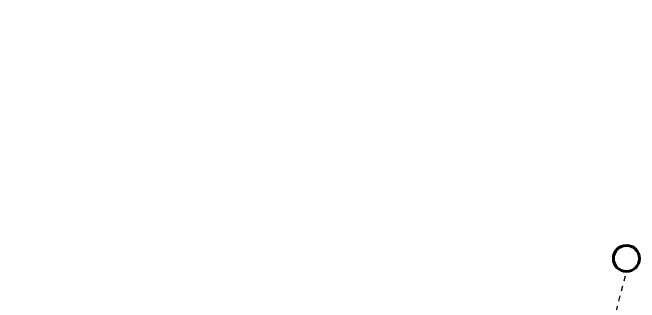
# Model space of a CAD drawing. Header units: millimetres. Extents: x -3929 to 624051, y 52832 to 514950.
# Drawn here: x 21344 to 28559, y 90994 to 94332 of the extents above; entities that cross this region are included whole.
import ezdxf

# ---------------------------------------------------------------- set-up
doc = ezdxf.new("R2010")
doc.units = ezdxf.units.MM
doc.linetypes.add('Dash', pattern=[11.999999, 6, -6])

msp = doc.modelspace()

# ---------------------------------------------------------------- linework, layer by layer
at = {"color": 7, "linetype": 'Dash', "lineweight": 20, "ltscale": 10}
msp.add_line((27879.578, 89266.486), (28409.053, 91350.868), dxfattribs=at)
at = {"color": 7, "lineweight": 40, "ltscale": 0.1}
msp.add_circle((28409.053, 91500.868), 150, dxfattribs=at)
msp.add_circle((28409.053, 91500.868), 150, dxfattribs=at)

doc.saveas('drawing.dxf')
